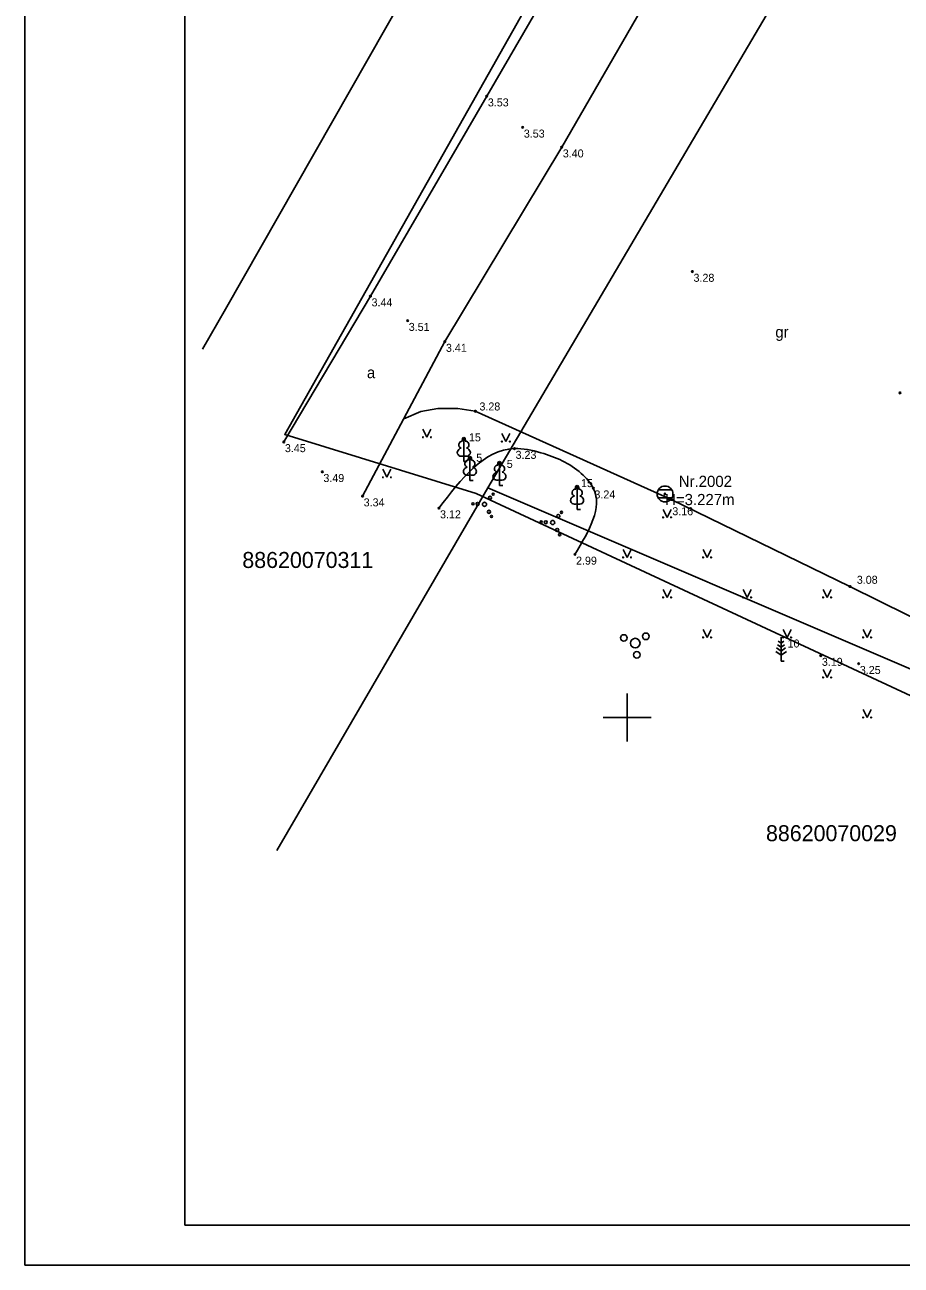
# Model space of a CAD drawing. Extents: x 416362 to 416572, y 401766 to 401914.
# Drawn here: x 416362.4 to 416417.1, y 401765.8 to 401843.3 of the extents above; entities that cross this region are included whole.
import ezdxf

# ---------------------------------------------------------------- set-up
doc = ezdxf.new("R2010")
doc.units = 0
for name, color, linetype in [('CELI_CMAL_####_####_#', 7, 'Continuous'), ('CELI_CSEG_####_TKST_#', 7, 'Continuous'), ('GEOD_ELEM_####_####_#', 7, 'Continuous'), ('GEOD_ELEM_####_TKST_#', 7, 'Continuous'), ('RAMI_PLAN_####_TKST_#', 7, 'Continuous'), ('RAMI_UZMR_####_####_#', 7, 'Continuous'), ('RELJ_AATZ_####_TKST_#', 7, 'Continuous'), ('RELJ_ELEM_####_####_#', 7, 'Continuous'), ('ROBZ_PROJ_####_####_#', 7, 'Continuous'), ('ROBZ_PROJ_####_TKST_#', 7, 'Continuous'), ('ROBZ_UZMR_####_####_#', 7, 'Continuous'), ('ROBZ_UZMR_####_TKST_#', 7, 'Continuous'), ('TERT_DIAM_####_TKST_#', 7, 'Continuous'), ('TERT_ELEM_####_####_#', 7, 'Continuous'), ('TERT_KONT_####_####_#', 7, 'Continuous')]:
    doc.layers.add(name, color=color, linetype=linetype)

msp = doc.modelspace()

# ---------------------------------------------------------------- linework, layer by layer
at = {"layer": 'CELI_CMAL_####_####_#'}
for points in [[(416383.474, 401813.824), (416388.615, 401823.477), (416395.917, 401835.618), (416404.718, 401850.855), (416412.716, 401864.86), (416420.686, 401879.114), (416428.138, 401892.386)], [(416405.674, 401871.572), (416407.316, 401867.296), (416399.814, 401853.595), (416391.234, 401838.804), (416383.967, 401826.316), (416378.552, 401817.212)], [(416386.045, 401818.651), (416387.123, 401819.116), (416388.183, 401819.302), (416389.435, 401819.298), (416390.52, 401819.128), (416402.76, 401813.614), (416413.93, 401808.183), (416419.352, 401805.488), (416432.667, 401801.044), (416444.933, 401794.09)]]:
    msp.add_lwpolyline(points, dxfattribs=at)
at = {"layer": 'GEOD_ELEM_####_####_#'}
for p, q in [((416401.946, 401814.211), (416402.804, 401814.211)), ((416401.946, 401813.715), (416402.804, 401813.715)), ((416400, 401801.5), (416400, 401800)), ((416398.5, 401800), (416400, 401800)), ((416400, 401800), (416400, 401798.5)), ((416400, 401800), (416401.5, 401800))]:
    msp.add_line(p, q, dxfattribs=at)
for radius in [0.495, 0.05]:
    msp.add_circle((416402.375, 401813.963), radius, dxfattribs=at)
at = {"layer": 'RAMI_PLAN_####_TKST_#'}
for p, q in [((416362.367, 401914.295), (416362.367, 401765.795)), ((416372.367, 401768.295), (416372.367, 401911.795)), ((416569.867, 401768.295), (416372.367, 401768.295)), ((416362.367, 401765.795), (416572.367, 401765.795))]:
    msp.add_line(p, q, dxfattribs=at)
at = {"layer": 'RAMI_UZMR_####_####_#'}
msp.add_lwpolyline([(416422.554, 401895.426), (416432.118, 401889.519), (416435.063, 401888.154), (416458.079, 401865.903), (416444.355, 401799.76), (416441.267, 401790.406), (416390.565, 401813.994), (416378.613, 401817.679), (416422.554, 401895.426)], dxfattribs=at)
at = {"layer": 'RELJ_ELEM_####_####_#'}
for centre in [(416391.234, 401838.804), (416393.482, 401836.857), (416395.917, 401835.618), (416404.086, 401827.851), (416383.967, 401826.316), (416386.292, 401824.784), (416388.615, 401823.477), (416417.06, 401820.274), (416390.52, 401819.128), (416378.552, 401817.212), (416392.966, 401816.793), (416380.956, 401815.345), (416397.893, 401814.32), (416383.474, 401813.824), (416402.76, 401813.614), (416388.246, 401813.077), (416396.744, 401810.185), (416413.93, 401808.183), (416412.107, 401803.867), (416414.479, 401803.357)]:
    msp.add_circle(centre, 0.05, dxfattribs=at)
at = {"layer": 'ROBZ_PROJ_####_####_#'}
for p, q in [((416434.813, 401888.154), (416391.301, 401814.353)), ((416374.908, 401825.511), (416403.168, 401875.1)), ((416373.479, 401823.003), (416374.908, 401825.511)), ((416391.301, 401814.353), (416378.119, 401791.685))]:
    msp.add_line(p, q, dxfattribs=at)
at = {"layer": 'ROBZ_UZMR_####_####_#'}
for p, q in [((416391.301, 401814.353), (416434.813, 401888.154)), ((416378.119, 401791.685), (416391.301, 401814.353)), ((416391.301, 401814.353), (416440.669, 401793.196)), ((416440.669, 401793.196), (416391.301, 401814.353))]:
    msp.add_line(p, q, dxfattribs=at)
at = {"layer": 'TERT_ELEM_####_####_#'}
for p, q in [((416387.25, 401818), (416387.5, 401817.5)), ((416387.5, 401817.5), (416387.75, 401818)), ((416392.179, 401817.732), (416392.429, 401817.232)), ((416392.429, 401817.232), (416392.679, 401817.732)), ((416389.802, 401816.331), (416389.802, 401815.984)), ((416389.802, 401815.984), (416390.002, 401815.984)), ((416384.75, 401815.5), (416385, 401815)), ((416385, 401815), (416385.25, 401815.5)), ((416390.184, 401815.146), (416390.184, 401814.799)), ((416390.184, 401814.799), (416390.384, 401814.799)), ((416392.03, 401814.835), (416392.03, 401814.488)), ((416392.03, 401814.488), (416392.23, 401814.488)), ((416396.882, 401813.341), (416396.882, 401812.994)), ((416396.882, 401812.994), (416397.082, 401812.994)), ((416402.25, 401813), (416402.5, 401812.5)), ((416402.5, 401812.5), (416402.75, 401813)), ((416399.75, 401810.5), (416400, 401810)), ((416400, 401810), (416400.25, 401810.5)), ((416404.75, 401810.5), (416405, 401810)), ((416405, 401810), (416405.25, 401810.5)), ((416402.25, 401808), (416402.5, 401807.5)), ((416402.5, 401807.5), (416402.75, 401808)), ((416407.25, 401808), (416407.5, 401807.5)), ((416407.5, 401807.5), (416407.75, 401808)), ((416412.25, 401808), (416412.5, 401807.5)), ((416412.5, 401807.5), (416412.75, 401808)), ((416404.75, 401805.5), (416405, 401805)), ((416405, 401805), (416405.25, 401805.5)), ((416409.75, 401805.5), (416410, 401805)), ((416410, 401805), (416410.25, 401805.5)), ((416414.75, 401805.5), (416415, 401805)), ((416415, 401805), (416415.25, 401805.5)), ((416409.625, 401804.638), (416409.449, 401804.766)), ((416409.625, 401805.014), (416409.625, 401803.514)), ((416409.625, 401804.638), (416409.799, 401804.766)), ((416409.625, 401803.888), (416409.293, 401804.132)), ((416409.625, 401804.138), (416409.347, 401804.342)), ((416409.625, 401804.388), (416409.409, 401804.546)), ((416409.625, 401804.388), (416409.841, 401804.546)), ((416409.625, 401804.138), (416409.903, 401804.342)), ((416409.625, 401803.888), (416409.959, 401804.132)), ((416409.625, 401803.514), (416409.825, 401803.514)), ((416412.25, 401803), (416412.5, 401802.5)), ((416412.5, 401802.5), (416412.75, 401803)), ((416414.75, 401800.5), (416415, 401800)), ((416415, 401800), (416415.25, 401800.5))]:
    msp.add_line(p, q, dxfattribs=at)
for points in [[(416389.802, 401817.484), (416389.802, 401816.331)], [(416389.892, 401817.252), (416389.891, 401817.253)], [(416390.184, 401816.299), (416390.184, 401815.146)], [(416390.274, 401816.067), (416390.273, 401816.068)], [(416392.03, 401815.988), (416392.03, 401814.835)], [(416392.12, 401815.756), (416392.119, 401815.757)], [(416396.882, 401814.494), (416396.882, 401813.341)], [(416396.972, 401814.262), (416396.971, 401814.263)]]:
    msp.add_lwpolyline(points, dxfattribs=at)
for centre, radius in [((416387.25, 401817.5), 0.028), ((416387.75, 401817.5), 0.0263), ((416392.179, 401817.231), 0.028), ((416392.679, 401817.231), 0.0263), ((416384.75, 401815), 0.028), ((416385.25, 401815), 0.0263), ((416391.638, 401813.953), 0.064), ((416390.376, 401813.348), 0.064), ((416390.66, 401813.335), 0.096), ((416391.094, 401813.314), 0.128), ((416391.442, 401813.722), 0.096), ((416391.371, 401812.847), 0.096), ((416391.528, 401812.558), 0.064), ((416395.703, 401812.583), 0.096), ((416395.899, 401812.815), 0.064), ((416402.25, 401812.5), 0.028), ((416402.75, 401812.5), 0.0263), ((416394.637, 401812.21), 0.064), ((416394.921, 401812.196), 0.096), ((416395.355, 401812.176), 0.128), ((416395.632, 401811.709), 0.096), ((416395.789, 401811.42), 0.064), ((416399.75, 401810), 0.028), ((416400.25, 401810), 0.0263), ((416404.75, 401810), 0.028), ((416405.25, 401810), 0.0263), ((416402.25, 401807.5), 0.028), ((416402.75, 401807.5), 0.0263), ((416407.25, 401807.5), 0.028), ((416407.75, 401807.5), 0.0263), ((416412.25, 401807.5), 0.028), ((416412.75, 401807.5), 0.0263), ((416399.798, 401804.969), 0.204), ((416400.512, 401804.645), 0.301), ((416401.173, 401805.07), 0.207), ((416404.75, 401805), 0.028), ((416405.25, 401805), 0.0263), ((416409.75, 401805), 0.028), ((416410.25, 401805), 0.0263), ((416414.75, 401805), 0.028), ((416415.25, 401805), 0.0263), ((416400.615, 401803.917), 0.205), ((416412.25, 401802.5), 0.028), ((416412.75, 401802.5), 0.0263), ((416414.75, 401800), 0.028), ((416415.25, 401800), 0.0263)]:
    msp.add_circle(centre, radius, dxfattribs=at)
for centre, major_axis, ratio, start_param, end_param in [((416389.674, 401817.039), (-0.039, -0.212), 0.861323, 3.141593, 6.283185), ((416389.802, 401817.334), (0, -0.15), 0.707107, 3.14537, 5.287485), ((416389.802, 401817.334), (0, -0.15), 0.707107, 0.995701, 3.137816), ((416389.93, 401817.039), (0.039, -0.212), 0.861323, 0, 3.141593), ((416389.712, 401816.577), (0.307, 0.095), 0.814445, 1.570796, 4.752015), ((416389.892, 401816.577), (-0.307, 0.095), 0.814445, 1.531171, 4.712389), ((416390.184, 401816.149), (0, -0.15), 0.707107, 3.14537, 5.287485), ((416390.184, 401816.149), (0, -0.15), 0.707107, 0.995701, 3.137816), ((416390.094, 401815.392), (0.307, 0.095), 0.814445, 1.570796, 4.752015), ((416390.056, 401815.854), (-0.039, -0.212), 0.861323, 3.141593, 6.283185), ((416390.274, 401815.392), (-0.307, 0.095), 0.814445, 1.531171, 4.712389), ((416390.312, 401815.854), (0.039, -0.212), 0.861323, 0, 3.141593), ((416391.902, 401815.543), (-0.039, -0.212), 0.861323, 3.141593, 6.283185), ((416392.03, 401815.838), (0, -0.15), 0.707107, 3.14537, 5.287485), ((416392.03, 401815.838), (0, -0.15), 0.707107, 0.995701, 3.137816), ((416392.158, 401815.543), (0.039, -0.212), 0.861323, 0, 3.141593), ((416391.94, 401815.081), (0.307, 0.095), 0.814445, 1.570796, 4.752015), ((416392.12, 401815.081), (-0.307, 0.095), 0.814445, 1.531171, 4.712389), ((416396.754, 401814.049), (-0.039, -0.212), 0.861323, 3.141593, 6.283185), ((416396.882, 401814.344), (0, -0.15), 0.707107, 3.14537, 5.287485), ((416396.882, 401814.344), (0, -0.15), 0.707107, 0.995701, 3.137816), ((416397.01, 401814.049), (0.039, -0.212), 0.861323, 0, 3.141593), ((416396.792, 401813.587), (0.307, 0.095), 0.814445, 1.570796, 4.752015), ((416396.972, 401813.587), (-0.307, 0.095), 0.814445, 1.531171, 4.712389)]:
    msp.add_ellipse(centre, major_axis=major_axis, ratio=ratio, start_param=start_param, end_param=end_param, dxfattribs=at)
at = {"layer": 'TERT_KONT_####_####_#'}
msp.add_spline([(416388.246, 401813.077), (416392.966, 401816.793), (416394.619, 401816.535), (416397.137, 401815.246), (416397.893, 401814.32), (416396.744, 401810.185)], degree=3, dxfattribs=at)

# ---------------------------------------------------------------- texts
at = {"layer": 'CELI_CSEG_####_TKST_#'}
for s, p in [('gr', (416409.266, 401823.728)), ('a', (416383.743, 401821.194))]:
    msp.add_text(s, height=0.7, dxfattribs=at).set_placement(p)
at = {"layer": 'GEOD_ELEM_####_TKST_#'}
for s, p in [('Nr.2002', (416403.229, 401814.398)), ('H=3.227m', (416402.375, 401813.263))]:
    msp.add_text(s, height=0.7, dxfattribs=at).set_placement(p)
at = {"layer": 'RELJ_AATZ_####_TKST_#'}
for s, p in [('3.53', (416391.303, 401838.165)), ('3.53', (416393.551, 401836.218)), ('3.40', (416395.986, 401834.979)), ('3.28', (416404.155, 401827.212)), ('3.44', (416384.036, 401825.677)), ('3.51', (416386.361, 401824.145)), ('3.41', (416388.684, 401822.838)), ('3.28', (416390.777, 401819.175)), ('3.45', (416378.621, 401816.573)), ('3.23', (416393.035, 401816.154)), ('3.49', (416381.025, 401814.706)), ('3.24', (416397.962, 401813.681)), ('3.34', (416383.543, 401813.185)), ('3.12', (416388.315, 401812.438)), ('3.16', (416402.829, 401812.632)), ('2.99', (416396.813, 401809.546)), ('3.08', (416414.359, 401808.352)), ('3.19', (416412.176, 401803.228)), ('3.25', (416414.548, 401802.718))]:
    msp.add_text(s, height=0.5, dxfattribs=at).set_placement(p)
at = {"layer": 'ROBZ_PROJ_####_TKST_#'}
msp.add_text('88620070311', height=1, dxfattribs=at).set_placement((416375.96, 401809.339))
at = {"layer": 'ROBZ_UZMR_####_TKST_#'}
msp.add_text('88620070029', height=1, dxfattribs=at).set_placement((416408.682, 401792.274))
at = {"layer": 'TERT_DIAM_####_TKST_#'}
for s, p in [('15', (416390.119, 401817.247)), ('5', (416390.576, 401815.972)), ('5', (416392.486, 401815.588)), ('15', (416397.125, 401814.389)), ('10', (416410.033, 401804.372))]:
    msp.add_text(s, height=0.5, dxfattribs=at).set_placement(p)

doc.saveas('drawing.dxf')
